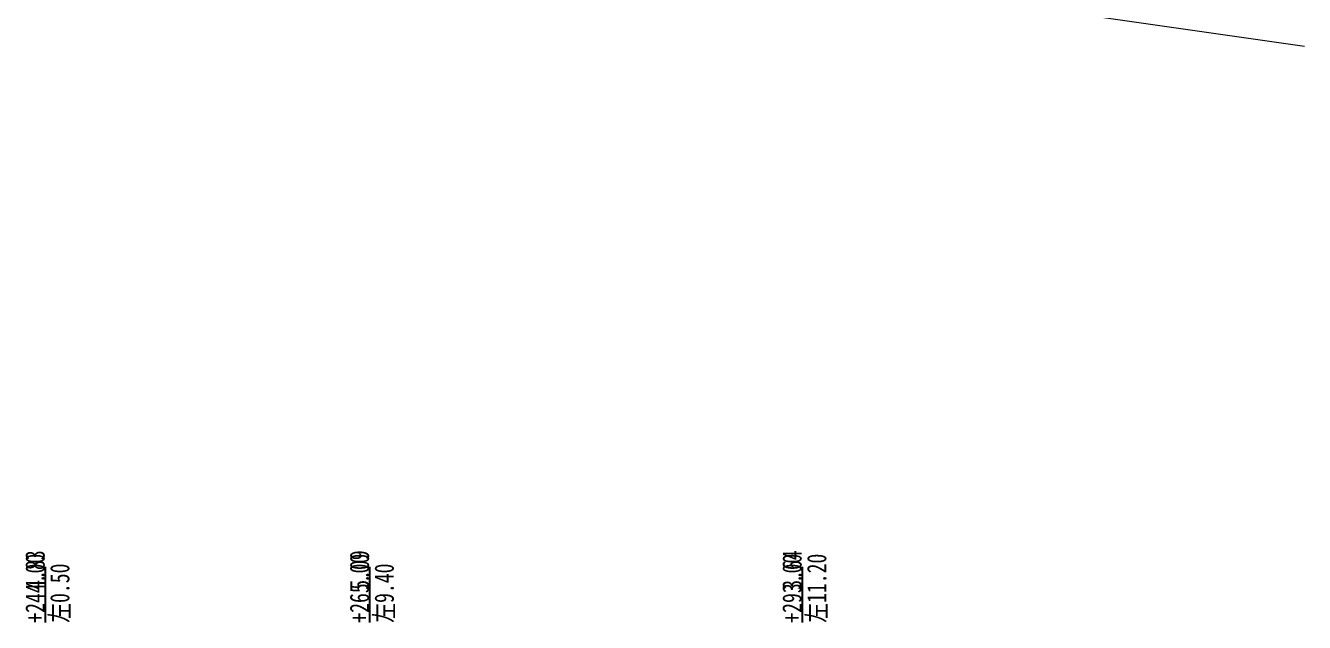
# Model space of a CAD drawing. Header units: millimetres. Extents: x 946 to 3601, y 223 to 2569.
# Drawn here: x 1473 to 1555.8, y 488.1 to 526.8 of the extents above; entities that cross this region are included whole.
import ezdxf

# ---------------------------------------------------------------- set-up
doc = ezdxf.new("R2010")
doc.units = ezdxf.units.MM
doc.layers.add('地质-地层线', color=7, linetype='Continuous', lineweight=15)
doc.layers.add('地质-标注栏', color=1, linetype='Continuous', lineweight=25)
doc.styles.add('标注栏数据', font='', dxfattribs={"width": 0.7, "height": 2.5})
doc.styles.get('标注栏数据').set_extended_font_data('仿宋_GB2312')

msp = doc.modelspace()

# ---------------------------------------------------------------- linework, layer by layer
at = {"layer": '地质-地层线', "color": 7}
msp.add_line((1542.202, 527.385), (1555.788, 525.446), dxfattribs=at)
at = {"layer": '地质-标注栏', "color": 7, "linetype": 'Continuous'}
for p, q in [((1474.288, 489.745), (1474.288, 491.745)), ((1495.288, 489.745), (1495.288, 491.745)), ((1523.288, 489.745), (1523.288, 491.745)), ((1474.288, 488.145), (1474.288, 489.745)), ((1495.288, 488.145), (1495.288, 489.745)), ((1523.288, 488.145), (1523.288, 489.745))]:
    msp.add_line(p, q, dxfattribs=at)

# ---------------------------------------------------------------- texts
at = {"layer": '地质-标注栏', "color": 7, "linetype": 'Continuous', "style": '标注栏数据', "oblique": 0.00001, "width": 0.75}
for s, p in [('4.83', (1474.238, 490.261)), ('5.09', (1495.238, 490.261)), ('3.64', (1523.238, 490.261))]:
    msp.add_text(s, height=1.25, rotation=90.00001, dxfattribs=at).set_placement(p)
at = {"layer": '地质-标注栏', "color": 4, "linetype": 'Continuous', "style": '标注栏数据', "oblique": 0.00001, "width": 0.75}
for s, p in [('+244.00', (1474.238, 488.126)), ('左0.50', (1475.838, 488.126)), ('+265.00', (1495.238, 488.126)), ('左9.40', (1496.838, 488.126)), ('+293.00', (1523.238, 488.126)), ('左11.20', (1524.838, 488.126))]:
    msp.add_text(s, height=1.25, rotation=90.00001, dxfattribs=at).set_placement(p)

doc.saveas('drawing.dxf')
